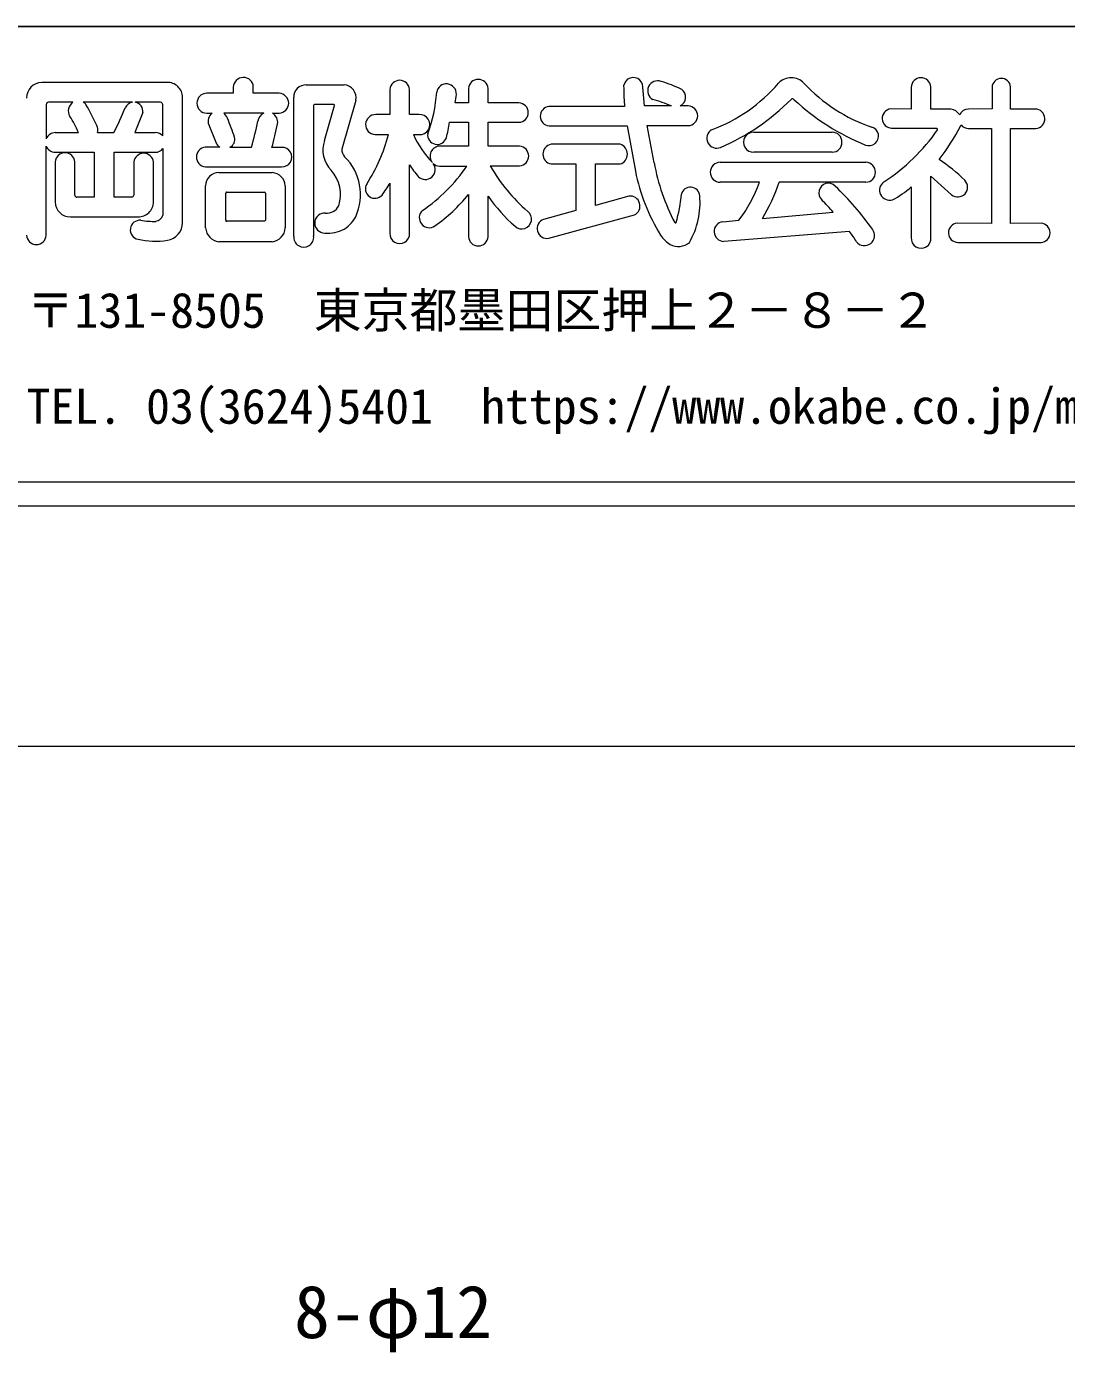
# Model space of a CAD drawing. Units: millimetres on the paper, enlarged 5 times. Extents: x -1050 to 1050, y -742 to 742.
# Drawn here: x 580.5 to 797.4, y 423.6 to 700 of the extents above; entities that cross this region are included whole.
import ezdxf
from ezdxf.enums import TextEntityAlignment as Align

# ---------------------------------------------------------------- set-up
doc = ezdxf.new("R2010")
doc.units = ezdxf.units.MM
doc.header["$LTSCALE"] = 5
doc.linetypes.add('USER1', pattern=[1, 0.5, -0.5])
for name, color, linetype, lineweight in [('0-0_レイヤ0', 4, 'Continuous', 18), ('1-0_レイヤ14', 7, 'Continuous', 13), ('1-1_レイヤ15', 3, 'USER1', 18)]:
    doc.layers.add(name, color=color, linetype=linetype, lineweight=lineweight)
doc.styles.add('ＭＳ ゴシック', font='')
doc.styles.get('ＭＳ ゴシック').set_extended_font_data('MS Gothic')

msp = doc.modelspace()

# ---------------------------------------------------------------- linework, layer by layer
at = {"layer": '1-0_レイヤ14'}
for p, q in [((609.802, 688.34), (583.666, 688.34)), ((638.818, 687.85), (646.76, 687.857)), ((584.595, 683.717), (584.595, 676.611)), ((590.182, 684.228), (585.106, 684.228)), ((602.588, 684.221), (592.349, 684.221)), ((608.434, 684.228), (603.178, 684.228)), ((608.938, 677.216), (608.931, 683.688)), ((613.042, 659.108), (613.042, 685.244)), ((636.226, 656.314), (636.226, 685.258)), ((640.33, 683.508), (640.373, 656.35)), ((644.557, 683.753), (640.546, 683.746)), ((642.634, 676.258), (644.751, 683.508)), ((649.186, 684.61), (646.249, 674.458)), ((705.242, 683.3), (689.438, 683.314)), ((718.49, 683.444), (716.834, 683.444)), ((618.082, 681.932), (619.227, 681.932)), ((629.977, 681.932), (621.646, 681.939)), ((631.777, 681.932), (633.202, 681.932)), ((586.503, 677.907), (591.313, 677.907)), ((595.33, 677.907), (598.707, 677.907)), ((618.521, 679.491), (619.954, 675.891)), ((653.186, 677.468), (655.994, 677.468)), ((661.178, 677.468), (662.402, 677.468)), ((732.184, 677.979), (748.528, 677.979)), ((760.891, 678.836), (770.265, 678.814)), ((584.602, 656.516), (584.595, 675.084)), ((608.96, 674.544), (608.938, 660.692)), ((620.818, 674.847), (617.787, 674.847)), ((622.928, 674.84), (627.421, 674.868)), ((633.706, 674.804), (631.69, 674.804)), ((704.306, 675.452), (689.906, 675.452)), ((586.474, 671.78), (586.474, 663.428)), ((590.578, 664.868), (590.578, 671.78)), ((602.89, 671.78), (602.89, 664.868)), ((606.994, 663.428), (606.994, 671.78)), ((725.186, 671.708), (755.57, 671.708)), ((748.528, 673.803), (732.184, 673.803)), ((617.794, 670.772), (633.706, 670.772)), ((620.595, 669.54), (631.755, 669.54)), ((660.386, 656.948), (660.386, 671.204)), ((666.614, 670.887), (672.302, 670.887)), ((677.198, 670.959), (683.318, 670.959)), ((617.859, 658.02), (617.859, 666.804)), ((634.419, 666.804), (634.419, 658.02)), ((656.296, 667.359), (656.282, 656.948)), ((733.394, 667.532), (725.186, 667.532)), ((755.57, 667.532), (737.498, 667.532)), ((764.987, 666.567), (765.002, 656.012)), ((622.042, 659.626), (622.042, 665.242)), ((622.258, 665.458), (630.106, 665.458)), ((630.322, 665.242), (630.322, 659.626)), ((672.662, 664.983), (672.662, 656.199)), ((676.766, 656.199), (676.766, 664.623)), ((689.402, 655.868), (707.272, 660.728)), ((733.991, 659.957), (748.744, 661.318)), ((589.642, 660.332), (603.754, 660.332)), ((630.106, 659.41), (622.258, 659.41)), ((725.69, 659.324), (729.059, 659.612)), ((631.755, 655.14), (620.595, 655.14)), ((752.114, 657.257), (725.906, 655.22)), ((774.736, 655.004), (792.088, 654.996))]:
    msp.add_line(p, q, dxfattribs=at)
at = {"layer": '1-0_レイヤ14', "lineweight": 18}
msp.add_line((-1000, 550), (1000, 550), dxfattribs=at)
at = {"layer": '1-0_レイヤ14'}
for points in [[(623.626, 687.332), (623.626, 686.108), (618.082, 686.108)], [(633.209, 686.1), (627.802, 686.108), (627.802, 687.404)], [(656.282, 686.9), (656.282, 681.644), (653.33, 681.644)], [(662.33, 681.644), (660.386, 681.644), (660.386, 686.9)], [(672.662, 687.087), (672.662, 684.063), (669.926, 684.063)], [(683.174, 684.063), (676.766, 684.063), (676.766, 687.087)], [(715.027, 683.444), (709.346, 683.444), (709.058, 687.332)], [(765.002, 687.332), (765.002, 682.796), (760.689, 682.824)], [(773.275, 682.781), (769.106, 682.796), (769.106, 687.404)], [(781.857, 687.324), (781.857, 682.824), (776.954, 682.796)], [(790.85, 682.796), (785.738, 682.796), (785.738, 687.404)], [(604.784, 682.047), (603.106, 677.9), (607.361, 677.9)], [(668.702, 680.031), (672.662, 680.031), (672.662, 675.063), (666.758, 675.063)], [(683.318, 675.063), (676.766, 675.063), (676.766, 680.031), (683.174, 680.031)], [(689.474, 679.268), (705.746, 679.268), (707.481, 669.85)], [(711.398, 671.607), (709.922, 679.34), (718.49, 679.34)], [(776.954, 678.764), (781.778, 678.764), (781.778, 658.964), (774.585, 659)], [(792.088, 658.992), (785.738, 658.964), (785.738, 678.764), (790.994, 678.764)], [(586.474, 673.796), (594.61, 673.796), (594.61, 664.436), (591.01, 664.436)], [(602.458, 664.436), (598.786, 664.436), (598.786, 673.796), (607.354, 673.796)], [(689.906, 671.348), (695.09, 671.348), (695.09, 661.628), (688.343, 659.799)], [(706.106, 664.652), (699.194, 662.708), (699.194, 671.348), (704.306, 671.348)], [(769.106, 656.012), (769.106, 668.828), (773.426, 664.94)]]:
    msp.add_lwpolyline(points, dxfattribs=at)
for centre, radius, start, end in [((583.753, 685.086), 3.254, 91.52137, 179.76612), ((609.937, 685.237), 3.106, 0.12368, 92.48023), ((625.715, 687.297), 2.09, 2.92254, 179.05298), ((658.334, 686.728), 2.059, 4.76758, 175.23242), ((674.714, 686.931), 2.058, 4.34541, 175.65459), ((707.037, 687.358), 2.021, 359.26046, 188.73563), ((712.112, 686.612), 2.067, 69.46158, 240.98814), ((705.216, 662.203), 27.426, 64.18811, 73.8649), ((711.453, 710.52), 34.194, 290.42472, 319.24156), ((739.982, 685.726), 3.607, 43.22578, 136.77422), ((767.545, 711.285), 33.984, 222.79891, 251.56918), ((767.056, 687.266), 2.055, 3.84542, 178.16475), ((783.8, 687.245), 1.944, 4.68635, 177.65193), ((618.133, 684.02), 2.089, 91.38273, 268.61727), ((633.089, 684.016), 2.088, 273.11641, 86.68568), ((638.782, 685.294), 2.556, 89.19307, 180.80693), ((646.505, 685.137), 2.732, 348.88353, 84.65273), ((636.596, 688.151), 29.5, 339.15725, 356.39251), ((668.078, 685.967), 2.066, 357.11096, 170.87102), ((641.514, 688.385), 28.738, 351.34973, 354.96472), ((746.131, 687.378), 41.092, 180.45639, 185.69616), ((715.93, 685.268), 2.036, 296.35428, 52.91184), ((585.106, 683.717), 0.511, 90, 180), ((591.42, 682.407), 2.203, 124.20491, 211.09197), ((591.617, 682.864), 1.542, 34.88437, 61.65661), ((558.993, 663.505), 39.474, 23.707, 30.84886), ((544.981, 705.606), 60.446, 332.7262, 338.10924), ((602.926, 682.198), 2.051, 99.48038, 154.86526), ((602.781, 682.255), 2.013, 354.07315, 78.63102), ((608.302, 683.608), 0.634, 7.26484, 77.96327), ((640.596, 683.483), 0.267, 100.80575, 174.64687), ((644.515, 683.521), 0.236, 356.94656, 79.96086), ((683.123, 682.047), 2.017, 271.4321, 88.5679), ((689.665, 681.293), 2.034, 96.41823, 264.60124), ((702.746, 654.412), 31.522, 67.07032, 74.61252), ((718.415, 681.392), 2.053, 272.07864, 87.92136), ((706.753, 717.744), 46.758, 293.31325, 315.22564), ((740.239, 684.5), 0.428, 34.0708, 133.24881), ((774.002, 720.948), 49.266, 227.30276, 247.90212), ((760.941, 680.838), 2.003, 97.21838, 268.56832), ((772.927, 680.223), 2.581, 32.23894, 82.2679), ((776.953, 680.778), 2.018, 89.97852, 155.94325), ((790.853, 680.777), 2.018, 273.99544, 90.09538), ((575.452, 671.67), 17.043, 21.46745, 34.28199), ((620.429, 680.262), 2.058, 125.75073, 202.00164), ((620.142, 680.065), 2.403, 19.83388, 51.24147), ((551.554, 651.864), 76.56, 19.11499, 22.27184), ((565.177, 693.086), 64.855, 343.6861, 348.6012), ((630.926, 679.951), 2.196, 115.60725, 171.69176), ((630.818, 680.096), 2.071, 348.76276, 62.43538), ((653.306, 679.554), 2.09, 89.3346, 266.71553), ((662.516, 679.558), 2.094, 266.87477, 95.10075), ((631.946, 685.697), 37.19, 346.14401, 351.23613), ((586.62, 675.682), 2.228, 93.00974, 155.36251), ((593.033, 678.35), 2.34, 349.08122, 25.99767), ((607.365, 675.75), 2.15, 42.98925, 90.10932), ((566.077, 692.943), 68.074, 344.54586, 348.77564), ((621.589, 686.478), 35.565, 327.12265, 345.32466), ((680.584, 686.384), 21.356, 204.67734, 223.67663), ((666.154, 677.422), 2.002, 173.31008, 341.63231), ((724.46, 676.71), 2.067, 121.32112, 292.70421), ((732.1, 675.891), 2.09, 87.68033, 272.31967), ((748.478, 675.891), 2.089, 271.38273, 88.61727), ((756.2, 677.149), 1.988, 248.41729, 72.41472), ((736.015, 702.805), 42.213, 303.50004, 324.81876), ((770.228, 678.524), 0.292, 351.89287, 82.63993), ((732.832, 701.797), 48.094, 322.15665, 332.03779), ((772.91, 680.21), 2.588, 338.12543, 344.02528), ((776.955, 680.78), 2.016, 219.47297, 269.97158), ((586.525, 675.883), 2.088, 202.49483, 268.61866), ((607.378, 675.841), 2.046, 269.34312, 320.66253), ((617.962, 672.81), 2.045, 94.90973, 265.29273), ((622.059, 676.753), 2.275, 202.28042, 236.94095), ((622.121, 676.481), 1.829, 296.18107, 14.36857), ((633.821, 672.788), 2.019, 266.72951, 93.27049), ((648.436, 674.288), 6.127, 161.24678, 223.83895), ((648.605, 674.42), 2.356, 179.07709, 221.46828), ((666.745, 672.973), 2.09, 89.64809, 220.04225), ((683.174, 673.011), 2.057, 274.01418, 85.98582), ((690.28, 673.4), 2.086, 100.34023, 259.65977), ((703.665, 673.4), 2.15, 287.34258, 72.65742), ((588.526, 671.621), 2.058, 4.43221, 175.56779), ((604.942, 671.513), 2.069, 7.39703, 172.60297), ((639.052, 664.954), 11.096, 335.50528, 45.43515), ((663.683, 670.174), 2.062, 44.85856, 45.14144), ((754.347, 679.413), 43.653, 190.30072, 207.67707), ((725.186, 669.62), 2.088, 90, 270), ((755.44, 669.62), 2.092, 273.55173, 86.44827), ((750.305, 641.468), 37.021, 45.69908, 56.36331), ((620.537, 666.862), 2.679, 88.76802, 181.23198), ((631.633, 666.756), 2.787, 0.98795, 87.48426), ((638.47, 664.978), 7.512, 341.65909, 42.40906), ((674.986, 680.053), 17.073, 211.22143, 221.43223), ((663.678, 670.18), 2.063, 223.67041, 38.68261), ((642.955, 691.018), 35.588, 304.44882, 325.55118), ((666.742, 672.975), 2.092, 225.99999, 266.48015), ((708.543, 688.895), 36.114, 209.77834, 229.39494), ((747.492, 677.927), 40.818, 191.41254, 211.59033), ((653.154, 666.164), 1.973, 149.27417, 319.21124), ((625.578, 685.959), 35.91, 324.04593, 328.80419), ((718.965, 664.571), 1.951, 4.69612, 166.07914), ((702.93, 679.057), 32.571, 323.3427, 339.27593), ((693.531, 683.286), 46.704, 330.03269, 340.28585), ((747.743, 665.314), 2.011, 45.14508, 226.30537), ((702.619, 618.668), 66.911, 35.72792, 45.92611), ((760.493, 665.891), 2.079, 124.54042, 286.97329), ((754.012, 678.416), 16.151, 296.02849, 312.80824), ((774.718, 666.52), 2.042, 230.72837, 44.99644), ((589.613, 663.471), 3.139, 180.78979, 270.5273), ((591.003, 664.86), 0.425, 179.02046, 270.97954), ((602.386, 664.94), 0.509, 278.1301, 351.8699), ((603.848, 663.477), 3.147, 268.29382, 359.10227), ((622.237, 665.264), 0.196, 83.65981, 186.34019), ((630.07, 665.206), 0.255, 8.1301, 81.8699), ((645.224, 687.231), 35.324, 305.38173, 320.96233), ((706.354, 685.5), 36.212, 215.2072, 228.54854), ((706.37, 662.595), 2.074, 295.78577, 97.32315), ((682.857, 668.329), 34.373, 344.4876, 354.50943), ((704.134, 663.342), 16.833, 330.3075, 4.7337), ((696.93, 614.981), 69.511, 41.80591, 44.68217), ((607.181, 661.196), 1.828, 279.98183, 343.9926), ((642.673, 659.052), 2.08, 84.72871, 257.71855), ((643.152, 663.852), 2.743, 263.97953, 333.17799), ((664.492, 660.139), 2.079, 132.54535, 304.77427), ((683.776, 659.861), 2.05, 227.13435, 51.99077), ((604.148, 657.616), 2.004, 84.77933, 258.66888), ((606.964, 674.896), 15.51, 260.22409, 271.97492), ((609.298, 659.135), 3.744, 278.84977, 359.57859), ((620.92, 658.188), 3.065, 183.14265, 263.91974), ((622.221, 659.588), 0.182, 168.084, 281.916), ((629.955, 659.777), 0.397, 292.38014, 337.61986), ((631.46, 658.085), 2.96, 275.71763, 358.74472), ((643.61, 663.113), 6.189, 295.60443, 333.52528), ((689.045, 657.88), 2.043, 110.07635, 280.06063), ((715.833, 659.23), 0.172, 213.02387, 326.97613), ((725.965, 657.28), 2.062, 97.65917, 268.36641), ((774.763, 657.005), 2.002, 95.10761, 269.22622), ((791.964, 656.994), 2.002, 273.56412, 86.43588), ((582.55, 656.609), 2.054, 182.61168, 357.38832), ((607.447, 673.465), 18.192, 258.2892, 277.66807), ((638.302, 656.11), 2.086, 174.37383, 6.62086), ((643.386, 664.19), 7.263, 260.85203, 293.52324), ((658.334, 656.811), 2.057, 176.18593, 3.81407), ((674.714, 656.314), 2.055, 183.21323, 356.78677), ((719.257, 661.15), 7.994, 215.17554, 235.64589), ((716.401, 657.874), 3.713, 243.5347, 309.37144), ((742.239, 648.858), 12.964, 28.94873, 40.38095), ((755.244, 656.457), 2.124, 218.54107, 37.14077), ((767.054, 655.837), 2.059, 175.14092, 4.85908)]:
    msp.add_arc(centre, radius, start, end, dxfattribs=at)
at = {"layer": '1-1_レイヤ15', "color": 2, "linetype": 'Continuous', "lineweight": 25}
msp.add_line((1000, 700), (-1000, 700), dxfattribs=at)
at = {"layer": '1-1_レイヤ15', "color": 2, "linetype": 'Continuous'}
for p, q in [((1000, 605), (-1000, 605)), ((1000, 600), (-1000, 600))]:
    msp.add_line(p, q, dxfattribs=at)

# ---------------------------------------------------------------- texts
at = {"layer": '0-0_レイヤ0', "color": 7, "style": 'ＭＳ ゴシック'}
msp.add_text('8-φ12', height=11, dxfattribs=at).set_placement((636.288, 423.327), align=Align.BOTTOM_LEFT)
at = {"layer": '1-0_レイヤ14', "style": 'ＭＳ ゴシック'}
for s, p in [('〒131-8505\u3000東京都墨田区押上２－８－２', (580.498, 635)), ('TEL. 03(3624)5401\u3000https://www.okabe.co.jp/mokuzo/pitattobase/', (580.498, 615))]:
    msp.add_text(s, height=7.331, dxfattribs=at).set_placement(p, align=Align.BOTTOM_LEFT)

doc.saveas('drawing.dxf')
